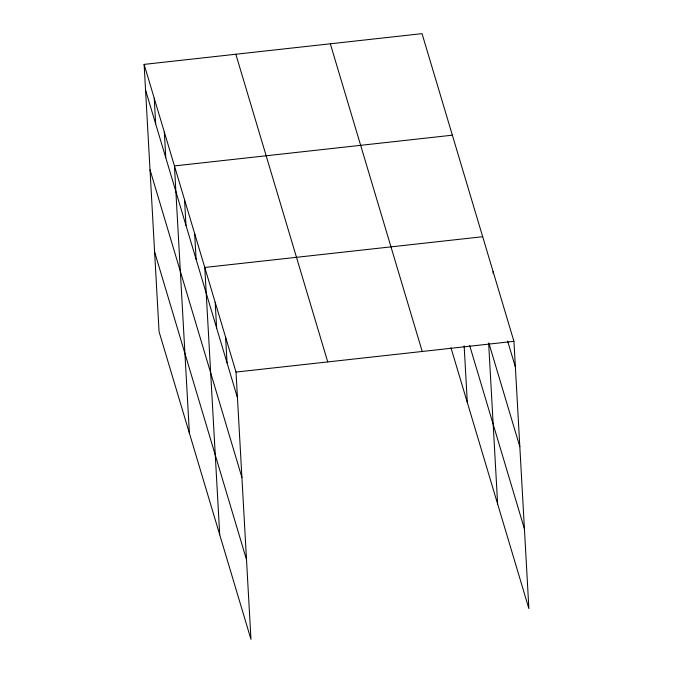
<?xml version="1.0" encoding="UTF-8"?>
<svg xmlns="http://www.w3.org/2000/svg" width="673" height="673" viewBox="0 0 673 673"><rect width="100%" height="100%" fill="white"/><g stroke="black" fill="none" stroke-linecap="round" stroke-linejoin="round"><path stroke-width="1.01" d="M144.123 64.389L236.021 372.068L250.962 639.35L159.064 331.671L144.123 64.389L422.038 33.65L513.936 341.329L528.877 608.611L450.952 347.714M452.365 135.18L174.45 165.92L189.391 433.21M482.692 236.719L204.777 267.459L219.718 534.741M236.021 372.068L513.936 341.329M507.627 341.068L515.367 366.97M488.876 343.095L519.825 446.712M469.687 345.619L524.418 528.869M330.325 43.795L422.223 351.474M235.836 54.244L327.734 361.923M145.553 90.031L237.451 397.709M150.012 169.773L241.91 477.451M154.605 251.929L246.503 559.608M493.107 271.589L493.216 273.642M488.64 343.146L497.633 504.001M464.143 345.804L467.306 402.462M225.606 337.198L227.037 362.84M215.192 302.328L216.622 327.97M194.665 233.615L196.095 259.256M184.553 199.772L185.992 225.413M164.338 132.076L165.777 157.726M154.235 98.233L155.665 123.882"/></g></svg>
